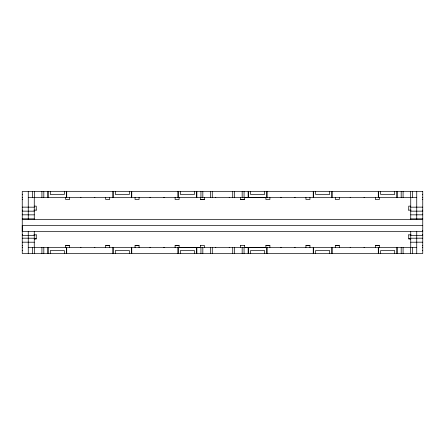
<?xml version="1.0" encoding="UTF-8"?>
<svg xmlns="http://www.w3.org/2000/svg" width="445" height="445" viewBox="0 0 445 445"><rect width="100%" height="100%" fill="white"/><g stroke="black" fill="none" stroke-linecap="round" stroke-linejoin="round"><path stroke-width="0.67" d="M422.75 197.586L422.372 197.463L422.75 197.463M22.25 194.459L22.628 194.459M422.372 194.459L422.75 194.459M28.258 197.43L416.743 197.463M200.472 199.449L204.478 199.449M240.523 199.449L244.528 199.449M22.25 199.466L22.628 199.466M422.372 199.466L422.75 199.466M34.265 206.141L36.268 206.152L36.268 210.157M410.735 206.152L408.733 206.141L408.733 210.157M22.25 207.142L28.258 207.142M416.743 207.142L422.75 207.142M28.258 207.17L34.265 207.17M410.735 207.17L416.743 207.17M22.25 210.129L22.628 210.129M33.892 210.129L34.265 210.129M34.515 210.146L36.268 210.146M408.733 210.146L410.485 210.146M410.735 210.129L411.108 210.129M422.372 210.129L422.75 210.129M22.25 211.147L34.265 211.175M410.735 211.175L422.75 211.147M22.25 214.134L22.628 214.134M422.372 214.134L422.75 214.134M22.25 214.818L28.258 214.818M416.743 214.818L422.75 214.818M28.258 214.846L34.265 214.846M410.735 214.846L416.743 214.846M22.25 218.823L28.258 218.823M416.743 218.823L422.75 218.823M28.258 218.851L34.265 218.851M410.735 218.851L416.743 218.851M22.25 219.457L422.75 219.457M422.75 225.465L22.25 225.465L22.25 231.472L422.75 231.472M22.25 230.821L22.628 230.821M422.372 230.821L422.75 230.821M22.25 234.827L22.628 234.827M33.892 234.827L34.265 234.827M34.515 234.854L36.268 234.854M408.733 234.854L410.485 234.843M410.735 234.827L411.108 234.827M422.372 234.827L422.75 234.827M22.25 235.477L34.265 235.511M410.735 235.511L422.75 235.477M22.25 238.181L28.258 238.181M416.743 238.181L422.75 238.181M28.258 238.209L34.265 238.209M410.735 238.209L416.743 238.209M36.268 238.848L34.265 238.848L36.268 238.859L36.268 234.843M408.733 238.848L410.735 238.848L408.733 238.859L408.733 234.843M22.25 242.186L28.258 242.186M416.743 242.186L422.75 242.186M28.258 242.214L34.265 242.214M410.735 242.214L416.743 242.214M22.25 245.523L22.628 245.523M65.638 247.537L65.638 245.523L69.642 245.523L69.642 247.537M105.688 247.537L105.688 245.523L109.692 245.523L109.692 247.537M135.058 247.537L135.058 245.523L139.062 245.523L139.062 247.537M175.108 247.537L175.108 245.523L179.113 245.523L179.113 247.537L200.472 247.554L200.472 245.534M244.528 245.534L244.528 247.554L265.887 247.537L265.887 245.523L269.892 245.523L269.892 247.537M305.938 247.537L305.938 245.523L309.943 245.523L309.943 247.537M335.308 247.537L335.308 245.523L339.312 245.523L339.312 247.537M375.358 247.537L375.358 245.523L379.363 245.523L379.363 247.537M422.372 245.523L422.75 245.523M65.638 245.534L69.642 245.534M105.688 245.534L109.692 245.534M135.058 245.534L139.062 245.534M175.108 245.534L179.113 245.534M200.472 245.551L204.478 245.534L204.478 247.554M240.523 245.551L244.528 245.551M265.887 245.534L269.892 245.534M305.938 245.534L309.943 245.534M335.308 245.534L339.312 245.534M375.358 245.534L379.363 245.534M22.25 247.526L22.628 247.526M28.258 247.492L416.743 247.526M422.372 247.526L422.75 247.526M22.25 250.529L22.628 250.529M422.372 250.529L422.75 250.529M416.743 191.456L416.743 219.613M416.743 231.472L416.743 253.533M412.521 191.456L412.521 197.463M412.521 247.526L412.521 253.533M410.735 197.43L410.735 219.491M410.735 231.495L410.735 247.537M410.629 191.456L410.629 197.463M410.629 247.526L410.629 253.533M403.081 191.456L403.081 197.463M403.081 247.526L403.081 253.533M401.19 191.456L401.19 197.463M401.19 247.526L401.19 253.533M397.051 191.456L397.051 197.463M397.051 247.526L397.051 253.533M396.968 191.456L396.968 197.463M396.968 247.526L396.968 253.533M394.682 191.456L394.682 194.459L380.664 194.459L380.664 191.456M394.682 253.533L394.682 250.529L380.664 250.529L380.664 253.533M379.363 197.463L379.363 199.477L375.358 199.477L375.358 197.463M378.378 191.456L378.378 197.463M378.378 247.526L378.378 253.533M378.295 191.456L378.295 197.463M378.295 247.526L378.295 253.533M339.312 197.463L339.312 199.477L335.308 199.466L335.308 197.463M332.003 191.456L332.003 197.463M332.003 247.526L332.003 253.533M331.92 191.456L331.92 197.463M331.92 247.526L331.92 253.533M329.634 191.456L329.634 194.459L315.616 194.459L315.616 191.456M329.634 253.533L329.634 250.529L315.616 250.529L315.616 253.533M313.33 191.456L313.33 197.463M313.33 247.526L313.33 253.533M313.247 191.456L313.247 197.463M313.247 247.526L313.247 253.533M309.943 197.463L309.943 199.477L305.938 199.466L305.938 197.463M269.892 197.463L269.892 199.477L265.887 199.477L265.887 197.463L244.528 197.463L244.528 199.466L240.523 199.466L240.523 197.446M266.956 191.456L266.956 197.463M266.956 247.526L266.956 253.533M266.872 191.456L266.872 197.463M266.872 247.526L266.872 253.533M264.586 191.456L264.586 194.459L250.568 194.459L250.568 191.456M264.586 253.533L264.586 250.529L250.568 250.529L250.568 253.533M248.282 191.456L248.282 197.463M248.282 247.526L248.282 253.533M248.199 191.456L248.199 197.463M248.199 247.526L248.199 253.533M244.06 191.456L244.06 197.463M244.06 247.526L244.06 253.533M242.169 191.456L242.169 197.463M242.169 247.526L242.169 253.533M240.523 245.534L240.523 247.554M234.621 191.456L234.621 197.463M234.621 247.526L234.621 253.533M232.729 191.456L232.729 197.463M232.729 247.526L232.729 253.533M212.271 191.456L212.271 197.463M212.271 247.526L212.271 253.533M210.379 191.456L210.379 197.463M210.379 247.526L210.379 253.533M204.478 197.446L204.478 199.466L200.472 199.466L200.472 197.446M202.831 191.456L202.831 197.463M202.831 247.526L202.831 253.533M200.94 191.456L200.94 197.463M200.94 247.526L200.94 253.533M196.801 191.456L196.801 197.463M196.801 247.526L196.801 253.533M196.718 191.456L196.718 197.463M196.718 247.526L196.718 253.533M194.432 191.456L194.432 194.459L180.414 194.459L180.414 191.456M194.432 253.533L194.432 250.529L180.414 250.529L180.414 253.533M179.113 197.463L179.113 199.477L175.108 199.466L175.108 197.463M178.128 191.456L178.128 197.463M178.128 247.526L178.128 253.533M178.044 191.456L178.044 197.463M178.044 247.526L178.044 253.533M139.062 197.463L139.062 199.477L135.058 199.477L135.058 197.463M131.753 191.456L131.753 197.463M131.753 247.526L131.753 253.533M131.67 191.456L131.67 197.463M131.67 247.526L131.67 253.533M129.384 191.456L129.384 194.459L115.366 194.459L115.366 191.456M129.384 253.533L129.384 250.529L115.366 250.529L115.366 253.533M113.08 191.456L113.08 197.463M113.08 247.526L113.08 253.533M112.997 191.456L112.997 197.463M112.997 247.526L112.997 253.533M109.692 197.463L109.692 199.477L105.688 199.477L105.688 197.463M69.642 197.463L69.642 199.477L65.638 199.466L65.638 197.463M66.706 191.456L66.706 197.463M66.706 247.526L66.706 253.533M66.622 191.456L66.622 197.463M66.622 247.526L66.622 253.533M64.336 191.456L64.336 194.459L50.318 194.459L50.318 191.456M64.336 253.533L64.336 250.529L50.318 250.529L50.318 253.533M48.032 191.456L48.032 197.463M48.032 247.526L48.032 253.533M47.949 191.456L47.949 197.463M47.949 247.526L47.949 253.533M43.81 191.456L43.81 197.463M43.81 247.526L43.81 253.533M41.919 191.456L41.919 197.463M41.919 247.526L41.919 253.533M34.371 191.456L34.371 197.463M34.371 247.526L34.371 253.533M34.265 197.43L34.265 219.491M34.265 231.495L34.265 247.537M32.479 191.456L32.479 197.463M32.479 247.526L32.479 253.533M28.258 191.456L28.258 219.613M28.258 231.472L28.258 253.533M215.825 197.463A1.502 1.502 0 0 1 215.274 197.358M229.726 197.358A1.502 1.502 0 0 1 229.175 197.463M94.34 247.537A1.502 1.502 0 0 1 94.891 247.643M80.439 247.643A1.502 1.502 0 0 1 80.99 247.537M163.76 247.537A1.502 1.502 0 0 1 164.311 247.643M149.859 247.643A1.502 1.502 0 0 1 150.41 247.537M94.891 197.369A1.502 1.502 0 0 1 94.34 197.474M80.99 197.474A1.502 1.502 0 0 1 80.439 197.369M164.311 197.369A1.502 1.502 0 0 1 163.76 197.474M150.41 197.474A1.502 1.502 0 0 1 149.859 197.369M294.59 247.537A1.502 1.502 0 0 1 295.141 247.643M280.689 247.643A1.502 1.502 0 0 1 281.24 247.537M364.01 247.537A1.502 1.502 0 0 1 364.561 247.643M350.109 247.643A1.502 1.502 0 0 1 350.66 247.537M295.141 197.369A1.502 1.502 0 0 1 294.59 197.474M281.24 197.474A1.502 1.502 0 0 1 280.689 197.369M364.561 197.369A1.502 1.502 0 0 1 364.01 197.474M350.66 197.474A1.502 1.502 0 0 1 350.109 197.369M229.175 247.554A1.502 1.502 0 0 1 229.726 247.659M215.274 247.659A1.502 1.502 0 0 1 215.825 247.554M22.628 197.463L22.25 197.463L22.628 197.463M422.75 191.456L22.25 191.456L22.25 253.533L422.75 253.533L422.75 191.456"/></g></svg>
